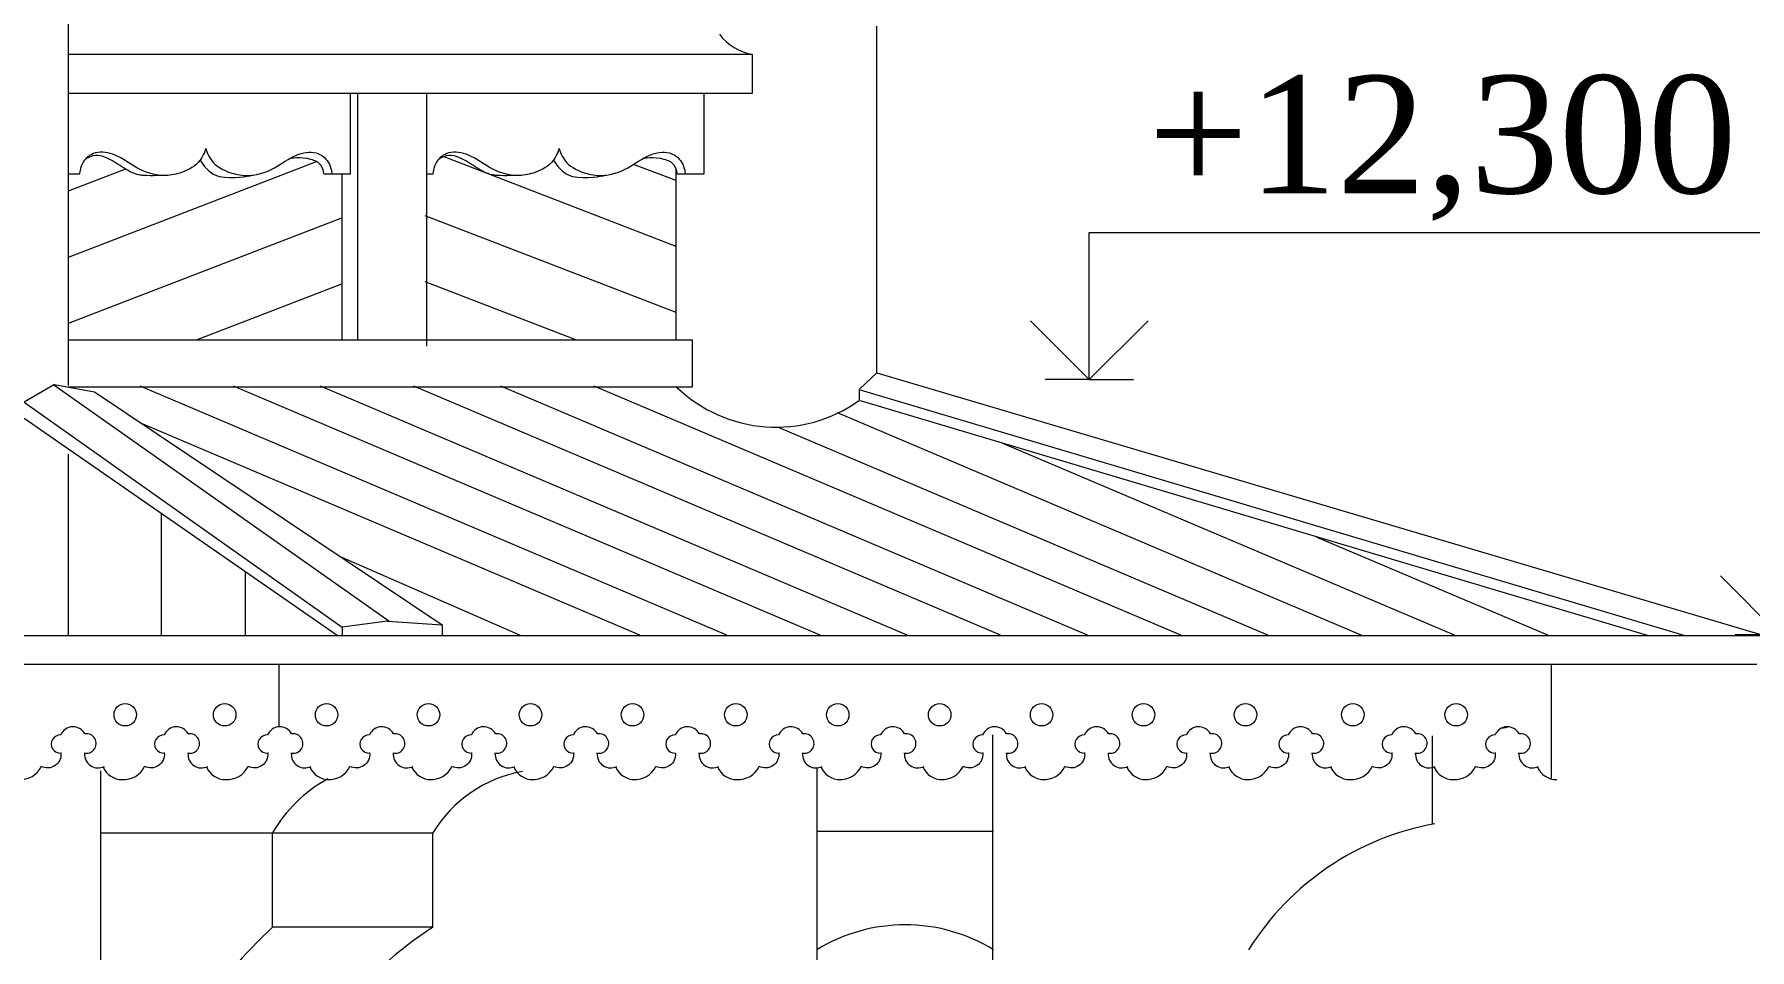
# Model space of a CAD drawing. Header units: millimetres. Extents: x 2399 to 111977, y 1313 to 59551.
# Drawn here: x 74274 to 77192, y 43142 to 44698 of the extents above; entities that cross this region are included whole.
import ezdxf

# ---------------------------------------------------------------- set-up
doc = ezdxf.new("R2010")
doc.units = ezdxf.units.MM
doc.layers.add('dim Level', color=7, linetype='Continuous', lineweight=13)
doc.layers.add('main line', color=7, linetype='Continuous', lineweight=13)
doc.styles.add('СГЕНЕРИР_СТИЛЬ_1', font='georgia.ttf')

msp = doc.modelspace()

# ---------------------------------------------------------------- linework, layer by layer
at = {"layer": 'dim Level', "color": 7, "linetype": 'Continuous', "lineweight": 13}
for p, q in [((76068.3726, 44111.018), (76068.3726, 44361.018)), ((76068.3726, 44361.018), (77236.9806, 44361.018)), ((76068.3726, 44111.018), (75968.3726, 44211.018)), ((76168.3726, 44211.018), (76068.3726, 44111.018)), ((76068.3726, 44111.018), (75993.3726, 44111.018)), ((76068.3726, 44111.018), (76143.3726, 44111.018)), ((77242.2193, 43677.1602), (77142.2193, 43777.1602)), ((77242.2193, 43677.1602), (77167.2193, 43677.1602))]:
    msp.add_line(p, q, dxfattribs=at)
at = {"layer": 'main line', "color": 7, "linetype": 'Continuous', "lineweight": 13}
for p, q in [((74331.6163, 44101.1099), (74331.6163, 44717.7255)), ((75706.8716, 44122.3986), (75706.8716, 44712.0312)), ((75495.6588, 44663.8403), (74331.6163, 44663.8403)), ((75495.6588, 44598.128), (75495.6588, 44663.8403)), ((74331.6163, 44598.128), (75495.6588, 44598.128)), ((74811.3923, 44460.2853), (74811.3923, 44598.128)), ((74823.4733, 44598.128), (74823.4733, 44178.6851)), ((74940.8326, 44598.128), (74940.8326, 44167.6688)), ((75412.4825, 44598.128), (75412.4825, 44460.2853)), ((75412.4825, 44598.128), (75412.4825, 44460.2853)), ((74331.6163, 44319.4315), (74753.4507, 44481.9148)), ((75365.8054, 44337.4107), (74970.7527, 44489.5782)), ((75365.8054, 44449.7284), (75293.2342, 44476.9967)), ((74331.6163, 44431.7491), (74429.3128, 44469.3801)), ((74811.3923, 44460.2853), (74766.5205, 44460.2853)), ((74796.7223, 44460.2853), (74796.7223, 44178.6851)), ((75365.8054, 44178.6851), (75365.8054, 44468.9811)), ((75412.4825, 44460.2853), (75367.6107, 44460.2853)), ((74331.6163, 44207.1138), (74796.7223, 44386.2646)), ((75365.8054, 44225.093), (74938.4729, 44389.6941)), ((74549.4063, 44178.6851), (74796.7223, 44273.947)), ((75194.6926, 44178.6851), (74938.4729, 44277.3765)), ((74331.6163, 44178.6851), (75393.4649, 44178.6851)), ((75393.4649, 44099.0339), (75393.4649, 44178.6851)), ((74308.1561, 44102.4789), (74256.4833, 44072.9799)), ((74876.9425, 43700.4445), (74307.0472, 44101.8458)), ((74308.1561, 44102.4789), (74376.2712, 44090.4122)), ((74331.2761, 44099.0339), (75393.4649, 44099.0339)), ((74363.0479, 44099.2757), (74363.4088, 44099.0339)), ((74453.0638, 44100.4699), (75451.2554, 43677.1602)), ((74611.8112, 44100.4699), (75610.0028, 43677.1602)), ((74759.7901, 44100.4699), (75757.9818, 43677.1602)), ((74918.5376, 44100.4699), (75916.7292, 43677.1602)), ((75066.5165, 44100.4699), (76064.7081, 43677.1602)), ((75225.2639, 44100.4699), (76223.4556, 43677.1602)), ((75677.5436, 44075.9077), (75677.7357, 44094.8295)), ((75706.8716, 44122.3986), (75677.7357, 44094.8295)), ((75678.611, 44093.9329), (77081.729, 43675.7242)), ((75706.8716, 44122.3986), (77216.722, 43675.7242)), ((74256.4833, 44072.9799), (74797.3529, 43689.9389)), ((74376.2712, 44090.4122), (74967.5208, 43694.1016)), ((77018.0147, 43675.7242), (75679.01, 44075.0143)), ((74789.0071, 43675.7242), (74256.4833, 44044.7497)), ((74458.0318, 44035.6087), (75303.2765, 43677.1602)), ((75639.2608, 44054.979), (76530.1819, 43677.1602)), ((75538.9608, 44030.1928), (76371.4345, 43677.1602)), ((74331.7875, 43675.7242), (74331.7875, 43984.3279)), ((75920.7454, 44002.929), (76688.9294, 43677.1602)), ((74489.3645, 43883.3689), (74489.3645, 43675.7242)), ((76455.5602, 43843.4477), (76847.6768, 43677.1602)), ((75100.8737, 43675.7242), (74794.6854, 43809.952)), ((74632.1961, 43784.3902), (74632.1961, 43675.7242)), ((74874.6722, 43700.6034), (74797.3529, 43689.9389)), ((74797.3529, 43689.9389), (74797.3529, 43675.7242)), ((74874.6722, 43700.6034), (74967.5208, 43694.1016)), ((74967.5208, 43694.1016), (74967.5208, 43675.7242)), ((73568.6325, 43675.7242), (77216.722, 43675.7242)), ((73602.895, 43627.3017), (77203.8172, 43627.3017)), ((74690.2561, 43520.7906), (74690.2561, 43627.3017)), ((76854.399, 43432.1214), (76854.399, 43627.3017)), ((75904.368, 41388.6859), (75904.368, 43506.8436)), ((76652.1437, 43355.1382), (76652.1437, 43505.2134)), ((74386.3752, 43445.6337), (74386.3752, 40722.3835)), ((75605.1579, 43451.2267), (75605.1579, 42734.0356)), ((74387.1651, 43340.5942), (74679.125, 43340.5942)), ((74679.125, 43179.8457), (74679.125, 43340.5942)), ((74679.125, 43340.5942), (74951.6994, 43340.5942)), ((74951.6994, 43179.8457), (74951.6994, 43340.5942)), ((75605.1579, 43343.0785), (75905.1579, 43343.0785)), ((75605.1579, 43238.418), (75605.1579, 43043.366)), ((74951.6994, 43179.8457), (74679.125, 43179.8457))]:
    msp.add_line(p, q, dxfattribs=at)
at = {"layer": 'main line', "color": 7, "linetype": 'Continuous', "lineweight": 13, "flags": 128}
for points in [[(76936.0126, 44360.9918, -0.017938026), (76934.8413, 44360.7479)], [(76936.0126, 44360.9918, -0.017938026), (76934.8413, 44360.7479)], [(76936.0126, 44360.9918, -0.017938026), (76934.8413, 44360.7479)], [(76936.0126, 44360.9918, -0.017938026), (76934.8413, 44360.7479)], [(76936.0126, 44360.9918, -0.017938026), (76934.8413, 44360.7479)], [(76936.0126, 44360.9918, -0.017938026), (76934.8413, 44360.7479)], [(74358.2059, 43476.1599, 1.219803903), (74359.6363, 43508.8418, 0.63216014), (74318.6723, 43506.8436, 1.067465283), (74318.9071, 43476.1599, -0.60309642), (74285.5153, 43453.3936)], [(74358.2059, 43476.1599, 1.219803903), (74359.6363, 43508.8418, 0.63216014), (74318.6723, 43506.8436, 1.067465283), (74318.9071, 43476.1599, -0.60309642), (74285.5153, 43453.3936)], [(74358.2059, 43476.1599, 1.219803903), (74359.6363, 43508.8418, 0.63216014), (74318.6723, 43506.8436, 1.067465283), (74318.9071, 43476.1599, -0.60309642), (74285.5153, 43453.3936)], [(74358.2059, 43476.1599, 1.219803903), (74359.6363, 43508.8418, 0.63216014), (74318.6723, 43506.8436, 1.067465283), (74318.9071, 43476.1599, -0.60309642), (74285.5153, 43453.3936)], [(74358.2059, 43476.1599, 1.219803903), (74359.6363, 43508.8418, 0.63216014), (74318.6723, 43506.8436, 1.067465283), (74318.9071, 43476.1599, -0.60309642), (74285.5153, 43453.3936)], [(74358.2059, 43476.1599, 1.219803903), (74359.6363, 43508.8418, 0.63216014), (74318.6723, 43506.8436, 1.067465283), (74318.9071, 43476.1599, -0.60309642), (74285.5153, 43453.3936)], [(74534.0726, 43476.1599, 1.219803903), (74535.503, 43508.8418, 0.63216014), (74494.539, 43506.8436, 1.067465283), (74494.7738, 43476.1599, -0.60309642), (74461.382, 43453.3936)], [(74534.0726, 43476.1599, 1.219803903), (74535.503, 43508.8418, 0.63216014), (74494.539, 43506.8436, 1.067465283), (74494.7738, 43476.1599, -0.60309642), (74461.382, 43453.3936)], [(74534.0726, 43476.1599, 1.219803903), (74535.503, 43508.8418, 0.63216014), (74494.539, 43506.8436, 1.067465283), (74494.7738, 43476.1599, -0.60309642), (74461.382, 43453.3936)], [(74534.0726, 43476.1599, 1.219803903), (74535.503, 43508.8418, 0.63216014), (74494.539, 43506.8436, 1.067465283), (74494.7738, 43476.1599, -0.60309642), (74461.382, 43453.3936)], [(74534.0726, 43476.1599, 1.219803903), (74535.503, 43508.8418, 0.63216014), (74494.539, 43506.8436, 1.067465283), (74494.7738, 43476.1599, -0.60309642), (74461.382, 43453.3936)], [(74534.0726, 43476.1599, 1.219803903), (74535.503, 43508.8418, 0.63216014), (74494.539, 43506.8436, 1.067465283), (74494.7738, 43476.1599, -0.60309642), (74461.382, 43453.3936)], [(74709.9393, 43476.1599, 1.219803903), (74711.3697, 43508.8418, 0.63216014), (74670.4057, 43506.8436, 1.067465283), (74670.6405, 43476.1599, -0.60309642), (74637.2487, 43453.3936)], [(74709.9393, 43476.1599, 1.219803903), (74711.3697, 43508.8418, 0.63216014), (74670.4057, 43506.8436, 1.067465283), (74670.6405, 43476.1599, -0.60309642), (74637.2487, 43453.3936)], [(74709.9393, 43476.1599, 1.219803903), (74711.3697, 43508.8418, 0.63216014), (74670.4057, 43506.8436, 1.067465283), (74670.6405, 43476.1599, -0.60309642), (74637.2487, 43453.3936)], [(74709.9393, 43476.1599, 1.219803903), (74711.3697, 43508.8418, 0.63216014), (74670.4057, 43506.8436, 1.067465283), (74670.6405, 43476.1599, -0.60309642), (74637.2487, 43453.3936)], [(74709.9393, 43476.1599, 1.219803903), (74711.3697, 43508.8418, 0.63216014), (74670.4057, 43506.8436, 1.067465283), (74670.6405, 43476.1599, -0.60309642), (74637.2487, 43453.3936)], [(74709.9393, 43476.1599, 1.219803903), (74711.3697, 43508.8418, 0.63216014), (74670.4057, 43506.8436, 1.067465283), (74670.6405, 43476.1599, -0.60309642), (74637.2487, 43453.3936)], [(74883.3512, 43476.1599, 1.219803903), (74884.7817, 43508.8418, 0.63216014), (74843.8177, 43506.8436, 1.067465283), (74844.0524, 43476.1599, -0.60309642), (74810.6607, 43453.3936)], [(74883.3512, 43476.1599, 1.219803903), (74884.7817, 43508.8418, 0.63216014), (74843.8177, 43506.8436, 1.067465283), (74844.0524, 43476.1599, -0.60309642), (74810.6607, 43453.3936)], [(74883.3512, 43476.1599, 1.219803903), (74884.7817, 43508.8418, 0.63216014), (74843.8177, 43506.8436, 1.067465283), (74844.0524, 43476.1599, -0.60309642), (74810.6607, 43453.3936)], [(74883.3512, 43476.1599, 1.219803903), (74884.7817, 43508.8418, 0.63216014), (74843.8177, 43506.8436, 1.067465283), (74844.0524, 43476.1599, -0.60309642), (74810.6607, 43453.3936)], [(74883.3512, 43476.1599, 1.219803903), (74884.7817, 43508.8418, 0.63216014), (74843.8177, 43506.8436, 1.067465283), (74844.0524, 43476.1599, -0.60309642), (74810.6607, 43453.3936)], [(74883.3512, 43476.1599, 1.219803903), (74884.7817, 43508.8418, 0.63216014), (74843.8177, 43506.8436, 1.067465283), (74844.0524, 43476.1599, -0.60309642), (74810.6607, 43453.3936)], [(75056.7632, 43476.1599, 1.219803903), (75058.1937, 43508.8418, 0.63216014), (75017.2296, 43506.8436, 1.067465283), (75017.4644, 43476.1599, -0.60309642), (74984.0726, 43453.3936)], [(75056.7632, 43476.1599, 1.219803903), (75058.1937, 43508.8418, 0.63216014), (75017.2296, 43506.8436, 1.067465283), (75017.4644, 43476.1599, -0.60309642), (74984.0726, 43453.3936)], [(75056.7632, 43476.1599, 1.219803903), (75058.1937, 43508.8418, 0.63216014), (75017.2296, 43506.8436, 1.067465283), (75017.4644, 43476.1599, -0.60309642), (74984.0726, 43453.3936)], [(75056.7632, 43476.1599, 1.219803903), (75058.1937, 43508.8418, 0.63216014), (75017.2296, 43506.8436, 1.067465283), (75017.4644, 43476.1599, -0.60309642), (74984.0726, 43453.3936)], [(75056.7632, 43476.1599, 1.219803903), (75058.1937, 43508.8418, 0.63216014), (75017.2296, 43506.8436, 1.067465283), (75017.4644, 43476.1599, -0.60309642), (74984.0726, 43453.3936)], [(75056.7632, 43476.1599, 1.219803903), (75058.1937, 43508.8418, 0.63216014), (75017.2296, 43506.8436, 1.067465283), (75017.4644, 43476.1599, -0.60309642), (74984.0726, 43453.3936)], [(75230.1752, 43476.1599, 1.219803903), (75231.6056, 43508.8418, 0.63216014), (75190.6416, 43506.8436, 1.067465283), (75190.8764, 43476.1599, -0.60309642), (75157.4846, 43453.3936)], [(75230.1752, 43476.1599, 1.219803903), (75231.6056, 43508.8418, 0.63216014), (75190.6416, 43506.8436, 1.067465283), (75190.8764, 43476.1599, -0.60309642), (75157.4846, 43453.3936)], [(75230.1752, 43476.1599, 1.219803903), (75231.6056, 43508.8418, 0.63216014), (75190.6416, 43506.8436, 1.067465283), (75190.8764, 43476.1599, -0.60309642), (75157.4846, 43453.3936)], [(75230.1752, 43476.1599, 1.219803903), (75231.6056, 43508.8418, 0.63216014), (75190.6416, 43506.8436, 1.067465283), (75190.8764, 43476.1599, -0.60309642), (75157.4846, 43453.3936)], [(75230.1752, 43476.1599, 1.219803903), (75231.6056, 43508.8418, 0.63216014), (75190.6416, 43506.8436, 1.067465283), (75190.8764, 43476.1599, -0.60309642), (75157.4846, 43453.3936)], [(75230.1752, 43476.1599, 1.219803903), (75231.6056, 43508.8418, 0.63216014), (75190.6416, 43506.8436, 1.067465283), (75190.8764, 43476.1599, -0.60309642), (75157.4846, 43453.3936)], [(75403.5871, 43476.1599, 1.219803903), (75405.0176, 43508.8418, 0.63216014), (75364.0536, 43506.8436, 1.067465283), (75364.2883, 43476.1599, -0.60309642), (75330.8966, 43453.3936)], [(75403.5871, 43476.1599, 1.219803903), (75405.0176, 43508.8418, 0.63216014), (75364.0536, 43506.8436, 1.067465283), (75364.2883, 43476.1599, -0.60309642), (75330.8966, 43453.3936)], [(75403.5871, 43476.1599, 1.219803903), (75405.0176, 43508.8418, 0.63216014), (75364.0536, 43506.8436, 1.067465283), (75364.2883, 43476.1599, -0.60309642), (75330.8966, 43453.3936)], [(75403.5871, 43476.1599, 1.219803903), (75405.0176, 43508.8418, 0.63216014), (75364.0536, 43506.8436, 1.067465283), (75364.2883, 43476.1599, -0.60309642), (75330.8966, 43453.3936)], [(75403.5871, 43476.1599, 1.219803903), (75405.0176, 43508.8418, 0.63216014), (75364.0536, 43506.8436, 1.067465283), (75364.2883, 43476.1599, -0.60309642), (75330.8966, 43453.3936)], [(75403.5871, 43476.1599, 1.219803903), (75405.0176, 43508.8418, 0.63216014), (75364.0536, 43506.8436, 1.067465283), (75364.2883, 43476.1599, -0.60309642), (75330.8966, 43453.3936)], [(75579.4538, 43476.1599, 1.219803903), (75580.8843, 43508.8418, 0.63216014), (75539.9203, 43506.8436, 1.067465283), (75540.155, 43476.1599, -0.60309642), (75506.7633, 43453.3936)], [(75579.4538, 43476.1599, 1.219803903), (75580.8843, 43508.8418, 0.63216014), (75539.9203, 43506.8436, 1.067465283), (75540.155, 43476.1599, -0.60309642), (75506.7633, 43453.3936)], [(75579.4538, 43476.1599, 1.219803903), (75580.8843, 43508.8418, 0.63216014), (75539.9203, 43506.8436, 1.067465283), (75540.155, 43476.1599, -0.60309642), (75506.7633, 43453.3936)], [(75579.4538, 43476.1599, 1.219803903), (75580.8843, 43508.8418, 0.63216014), (75539.9203, 43506.8436, 1.067465283), (75540.155, 43476.1599, -0.60309642), (75506.7633, 43453.3936)], [(75579.4538, 43476.1599, 1.219803903), (75580.8843, 43508.8418, 0.63216014), (75539.9203, 43506.8436, 1.067465283), (75540.155, 43476.1599, -0.60309642), (75506.7633, 43453.3936)], [(75579.4538, 43476.1599, 1.219803903), (75580.8843, 43508.8418, 0.63216014), (75539.9203, 43506.8436, 1.067465283), (75540.155, 43476.1599, -0.60309642), (75506.7633, 43453.3936)], [(75752.8658, 43476.1599, 1.219803903), (75754.2963, 43508.8418, 0.63216014), (75713.3322, 43506.8436, 1.067465283), (75713.567, 43476.1599, -0.60309642), (75680.1752, 43453.3936)], [(75752.8658, 43476.1599, 1.219803903), (75754.2963, 43508.8418, 0.63216014), (75713.3322, 43506.8436, 1.067465283), (75713.567, 43476.1599, -0.60309642), (75680.1752, 43453.3936)], [(75752.8658, 43476.1599, 1.219803903), (75754.2963, 43508.8418, 0.63216014), (75713.3322, 43506.8436, 1.067465283), (75713.567, 43476.1599, -0.60309642), (75680.1752, 43453.3936)], [(75752.8658, 43476.1599, 1.219803903), (75754.2963, 43508.8418, 0.63216014), (75713.3322, 43506.8436, 1.067465283), (75713.567, 43476.1599, -0.60309642), (75680.1752, 43453.3936)], [(75752.8658, 43476.1599, 1.219803903), (75754.2963, 43508.8418, 0.63216014), (75713.3322, 43506.8436, 1.067465283), (75713.567, 43476.1599, -0.60309642), (75680.1752, 43453.3936)], [(75752.8658, 43476.1599, 1.219803903), (75754.2963, 43508.8418, 0.63216014), (75713.3322, 43506.8436, 1.067465283), (75713.567, 43476.1599, -0.60309642), (75680.1752, 43453.3936)], [(75926.2778, 43476.1599, 1.219803903), (75927.7082, 43508.8418, 0.63216014), (75886.7442, 43506.8436, 1.067465283), (75886.979, 43476.1599, -0.60309642), (75853.5872, 43453.3936)], [(75926.2778, 43476.1599, 1.219803903), (75927.7082, 43508.8418, 0.63216014), (75886.7442, 43506.8436, 1.067465283), (75886.979, 43476.1599, -0.60309642), (75853.5872, 43453.3936)], [(75926.2778, 43476.1599, 1.219803903), (75927.7082, 43508.8418, 0.63216014), (75886.7442, 43506.8436, 1.067465283), (75886.979, 43476.1599, -0.60309642), (75853.5872, 43453.3936)], [(75926.2778, 43476.1599, 1.219803903), (75927.7082, 43508.8418, 0.63216014), (75886.7442, 43506.8436, 1.067465283), (75886.979, 43476.1599, -0.60309642), (75853.5872, 43453.3936)], [(75926.2778, 43476.1599, 1.219803903), (75927.7082, 43508.8418, 0.63216014), (75886.7442, 43506.8436, 1.067465283), (75886.979, 43476.1599, -0.60309642), (75853.5872, 43453.3936)], [(75926.2778, 43476.1599, 1.219803903), (75927.7082, 43508.8418, 0.63216014), (75886.7442, 43506.8436, 1.067465283), (75886.979, 43476.1599, -0.60309642), (75853.5872, 43453.3936)], [(76099.6897, 43476.1599, 1.219803903), (76101.1202, 43508.8418, 0.63216014), (76060.1562, 43506.8436, 1.067465283), (76060.3909, 43476.1599, -0.60309642), (76026.9992, 43453.3936)], [(76099.6897, 43476.1599, 1.219803903), (76101.1202, 43508.8418, 0.63216014), (76060.1562, 43506.8436, 1.067465283), (76060.3909, 43476.1599, -0.60309642), (76026.9992, 43453.3936)], [(76099.6897, 43476.1599, 1.219803903), (76101.1202, 43508.8418, 0.63216014), (76060.1562, 43506.8436, 1.067465283), (76060.3909, 43476.1599, -0.60309642), (76026.9992, 43453.3936)], [(76099.6897, 43476.1599, 1.219803903), (76101.1202, 43508.8418, 0.63216014), (76060.1562, 43506.8436, 1.067465283), (76060.3909, 43476.1599, -0.60309642), (76026.9992, 43453.3936)], [(76099.6897, 43476.1599, 1.219803903), (76101.1202, 43508.8418, 0.63216014), (76060.1562, 43506.8436, 1.067465283), (76060.3909, 43476.1599, -0.60309642), (76026.9992, 43453.3936)], [(76099.6897, 43476.1599, 1.219803903), (76101.1202, 43508.8418, 0.63216014), (76060.1562, 43506.8436, 1.067465283), (76060.3909, 43476.1599, -0.60309642), (76026.9992, 43453.3936)], [(76273.1017, 43476.1599, 1.219803903), (76274.5322, 43508.8418, 0.63216014), (76233.5681, 43506.8436, 1.067465283), (76233.8029, 43476.1599, -0.60309642), (76200.4111, 43453.3936)], [(76273.1017, 43476.1599, 1.219803903), (76274.5322, 43508.8418, 0.63216014), (76233.5681, 43506.8436, 1.067465283), (76233.8029, 43476.1599, -0.60309642), (76200.4111, 43453.3936)], [(76273.1017, 43476.1599, 1.219803903), (76274.5322, 43508.8418, 0.63216014), (76233.5681, 43506.8436, 1.067465283), (76233.8029, 43476.1599, -0.60309642), (76200.4111, 43453.3936)], [(76273.1017, 43476.1599, 1.219803903), (76274.5322, 43508.8418, 0.63216014), (76233.5681, 43506.8436, 1.067465283), (76233.8029, 43476.1599, -0.60309642), (76200.4111, 43453.3936)], [(76273.1017, 43476.1599, 1.219803903), (76274.5322, 43508.8418, 0.63216014), (76233.5681, 43506.8436, 1.067465283), (76233.8029, 43476.1599, -0.60309642), (76200.4111, 43453.3936)], [(76273.1017, 43476.1599, 1.219803903), (76274.5322, 43508.8418, 0.63216014), (76233.5681, 43506.8436, 1.067465283), (76233.8029, 43476.1599, -0.60309642), (76200.4111, 43453.3936)], [(76446.5137, 43476.1599, 1.219803903), (76447.9441, 43508.8418, 0.63216014), (76406.9801, 43506.8436, 1.067465283), (76407.2149, 43476.1599, -0.60309642), (76373.8231, 43453.3936)], [(76446.5137, 43476.1599, 1.219803903), (76447.9441, 43508.8418, 0.63216014), (76406.9801, 43506.8436, 1.067465283), (76407.2149, 43476.1599, -0.60309642), (76373.8231, 43453.3936)], [(76446.5137, 43476.1599, 1.219803903), (76447.9441, 43508.8418, 0.63216014), (76406.9801, 43506.8436, 1.067465283), (76407.2149, 43476.1599, -0.60309642), (76373.8231, 43453.3936)], [(76446.5137, 43476.1599, 1.219803903), (76447.9441, 43508.8418, 0.63216014), (76406.9801, 43506.8436, 1.067465283), (76407.2149, 43476.1599, -0.60309642), (76373.8231, 43453.3936)], [(76446.5137, 43476.1599, 1.219803903), (76447.9441, 43508.8418, 0.63216014), (76406.9801, 43506.8436, 1.067465283), (76407.2149, 43476.1599, -0.60309642), (76373.8231, 43453.3936)], [(76446.5137, 43476.1599, 1.219803903), (76447.9441, 43508.8418, 0.63216014), (76406.9801, 43506.8436, 1.067465283), (76407.2149, 43476.1599, -0.60309642), (76373.8231, 43453.3936)], [(76622.3804, 43476.1599, 1.219803903), (76623.8108, 43508.8418, 0.63216014), (76582.8468, 43506.8436, 1.067465283), (76583.0815, 43476.1599, -0.60309642), (76549.6898, 43453.3936)], [(76798.2471, 43476.1599, 1.219803903), (76799.6775, 43508.8418, 0.63216014), (76758.7135, 43506.8436, 1.067465283), (76758.9482, 43476.1599, -0.60309642), (76725.5565, 43453.3936)], [(74247.5876, 43431.0501, 0.304535594), (74285.5153, 43453.3936)], [(74247.5876, 43431.0501, 0.304535594), (74285.5153, 43453.3936)], [(74247.5876, 43431.0501, 0.304535594), (74285.5153, 43453.3936)], [(74247.5876, 43431.0501, 0.304535594), (74285.5153, 43453.3936)], [(74247.5876, 43431.0501, 0.304535594), (74285.5153, 43453.3936)], [(74247.5876, 43431.0501, 0.304535594), (74285.5153, 43453.3936)], [(74320.1048, 43476.1599, -0.017938026), (74318.9334, 43475.916)], [(74320.1048, 43476.1599, -0.017938026), (74318.9334, 43475.916)], [(74320.1048, 43476.1599, -0.017938026), (74318.9334, 43475.916)], [(74320.1048, 43476.1599, -0.017938026), (74318.9334, 43475.916)], [(74320.1048, 43476.1599, -0.017938026), (74318.9334, 43475.916)], [(74320.1048, 43476.1599, -0.017938026), (74318.9334, 43475.916)], [(74359.4036, 43476.1599, 0.60309642), (74392.7954, 43453.3936)], [(74359.4036, 43476.1599, 0.60309642), (74392.7954, 43453.3936)], [(74359.4036, 43476.1599, 0.60309642), (74392.7954, 43453.3936)], [(74359.4036, 43476.1599, 0.60309642), (74392.7954, 43453.3936)], [(74359.4036, 43476.1599, 0.60309642), (74392.7954, 43453.3936)], [(74359.4036, 43476.1599, 0.60309642), (74392.7954, 43453.3936)], [(74390.681, 43452.4088, 0.304535594), (74423.4543, 43431.0501)], [(74390.681, 43452.4088, 0.304535594), (74423.4543, 43431.0501)], [(74390.681, 43452.4088, 0.304535594), (74423.4543, 43431.0501)], [(74390.681, 43452.4088, 0.304535594), (74423.4543, 43431.0501)], [(74390.681, 43452.4088, 0.304535594), (74423.4543, 43431.0501)], [(74390.681, 43452.4088, 0.304535594), (74423.4543, 43431.0501)], [(74423.4543, 43431.0501, 0.304535594), (74461.382, 43453.3936)], [(74423.4543, 43431.0501, 0.304535594), (74461.382, 43453.3936)], [(74423.4543, 43431.0501, 0.304535594), (74461.382, 43453.3936)], [(74423.4543, 43431.0501, 0.304535594), (74461.382, 43453.3936)], [(74423.4543, 43431.0501, 0.304535594), (74461.382, 43453.3936)], [(74423.4543, 43431.0501, 0.304535594), (74461.382, 43453.3936)], [(74495.9715, 43476.1599, -0.017938026), (74494.8001, 43475.916)], [(74495.9715, 43476.1599, -0.017938026), (74494.8001, 43475.916)], [(74495.9715, 43476.1599, -0.017938026), (74494.8001, 43475.916)], [(74495.9715, 43476.1599, -0.017938026), (74494.8001, 43475.916)], [(74495.9715, 43476.1599, -0.017938026), (74494.8001, 43475.916)], [(74495.9715, 43476.1599, -0.017938026), (74494.8001, 43475.916)], [(74535.2703, 43476.1599, 0.60309642), (74568.6621, 43453.3936)], [(74535.2703, 43476.1599, 0.60309642), (74568.6621, 43453.3936)], [(74535.2703, 43476.1599, 0.60309642), (74568.6621, 43453.3936)], [(74535.2703, 43476.1599, 0.60309642), (74568.6621, 43453.3936)], [(74535.2703, 43476.1599, 0.60309642), (74568.6621, 43453.3936)], [(74535.2703, 43476.1599, 0.60309642), (74568.6621, 43453.3936)], [(74566.5476, 43452.4088, 0.304535594), (74599.321, 43431.0501)], [(74566.5476, 43452.4088, 0.304535594), (74599.321, 43431.0501)], [(74566.5476, 43452.4088, 0.304535594), (74599.321, 43431.0501)], [(74566.5476, 43452.4088, 0.304535594), (74599.321, 43431.0501)], [(74566.5476, 43452.4088, 0.304535594), (74599.321, 43431.0501)], [(74566.5476, 43452.4088, 0.304535594), (74599.321, 43431.0501)], [(74599.321, 43431.0501, 0.304535594), (74637.2487, 43453.3936)], [(74599.321, 43431.0501, 0.304535594), (74637.2487, 43453.3936)], [(74599.321, 43431.0501, 0.304535594), (74637.2487, 43453.3936)], [(74599.321, 43431.0501, 0.304535594), (74637.2487, 43453.3936)], [(74599.321, 43431.0501, 0.304535594), (74637.2487, 43453.3936)], [(74599.321, 43431.0501, 0.304535594), (74637.2487, 43453.3936)], [(74671.8382, 43476.1599, -0.017938026), (74670.6668, 43475.916)], [(74671.8382, 43476.1599, -0.017938026), (74670.6668, 43475.916)], [(74671.8382, 43476.1599, -0.017938026), (74670.6668, 43475.916)], [(74671.8382, 43476.1599, -0.017938026), (74670.6668, 43475.916)], [(74671.8382, 43476.1599, -0.017938026), (74670.6668, 43475.916)], [(74671.8382, 43476.1599, -0.017938026), (74670.6668, 43475.916)], [(74711.137, 43476.1599, 0.60309642), (74744.5288, 43453.3936)], [(74711.137, 43476.1599, 0.60309642), (74744.5288, 43453.3936)], [(74711.137, 43476.1599, 0.60309642), (74744.5288, 43453.3936)], [(74711.137, 43476.1599, 0.60309642), (74744.5288, 43453.3936)], [(74711.137, 43476.1599, 0.60309642), (74744.5288, 43453.3936)], [(74711.137, 43476.1599, 0.60309642), (74744.5288, 43453.3936)], [(74742.4143, 43452.4088, 0.304535594), (74775.1877, 43431.0501)], [(74742.4143, 43452.4088, 0.304535594), (74775.1877, 43431.0501)], [(74742.4143, 43452.4088, 0.304535594), (74775.1877, 43431.0501)], [(74742.4143, 43452.4088, 0.304535594), (74775.1877, 43431.0501)], [(74742.4143, 43452.4088, 0.304535594), (74775.1877, 43431.0501)], [(74742.4143, 43452.4088, 0.304535594), (74775.1877, 43431.0501)], [(74772.733, 43431.0501, 0.304535594), (74810.6607, 43453.3936)], [(74772.733, 43431.0501, 0.304535594), (74810.6607, 43453.3936)], [(74772.733, 43431.0501, 0.304535594), (74810.6607, 43453.3936)], [(74772.733, 43431.0501, 0.304535594), (74810.6607, 43453.3936)], [(74772.733, 43431.0501, 0.304535594), (74810.6607, 43453.3936)], [(74772.733, 43431.0501, 0.304535594), (74810.6607, 43453.3936)], [(74845.2501, 43476.1599, -0.017938026), (74844.0788, 43475.916)], [(74845.2501, 43476.1599, -0.017938026), (74844.0788, 43475.916)], [(74845.2501, 43476.1599, -0.017938026), (74844.0788, 43475.916)], [(74845.2501, 43476.1599, -0.017938026), (74844.0788, 43475.916)], [(74845.2501, 43476.1599, -0.017938026), (74844.0788, 43475.916)], [(74845.2501, 43476.1599, -0.017938026), (74844.0788, 43475.916)], [(74884.549, 43476.1599, 0.60309642), (74917.9407, 43453.3936)], [(74884.549, 43476.1599, 0.60309642), (74917.9407, 43453.3936)], [(74884.549, 43476.1599, 0.60309642), (74917.9407, 43453.3936)], [(74884.549, 43476.1599, 0.60309642), (74917.9407, 43453.3936)], [(74884.549, 43476.1599, 0.60309642), (74917.9407, 43453.3936)], [(74884.549, 43476.1599, 0.60309642), (74917.9407, 43453.3936)], [(74915.8263, 43452.4088, 0.304535594), (74948.5997, 43431.0501)], [(74915.8263, 43452.4088, 0.304535594), (74948.5997, 43431.0501)], [(74915.8263, 43452.4088, 0.304535594), (74948.5997, 43431.0501)], [(74915.8263, 43452.4088, 0.304535594), (74948.5997, 43431.0501)], [(74915.8263, 43452.4088, 0.304535594), (74948.5997, 43431.0501)], [(74915.8263, 43452.4088, 0.304535594), (74948.5997, 43431.0501)], [(74946.1449, 43431.0501, 0.304535594), (74984.0726, 43453.3936)], [(74946.1449, 43431.0501, 0.304535594), (74984.0726, 43453.3936)], [(74946.1449, 43431.0501, 0.304535594), (74984.0726, 43453.3936)], [(74946.1449, 43431.0501, 0.304535594), (74984.0726, 43453.3936)], [(74946.1449, 43431.0501, 0.304535594), (74984.0726, 43453.3936)], [(74946.1449, 43431.0501, 0.304535594), (74984.0726, 43453.3936)], [(75018.6621, 43476.1599, -0.017938026), (75017.4907, 43475.916)], [(75018.6621, 43476.1599, -0.017938026), (75017.4907, 43475.916)], [(75018.6621, 43476.1599, -0.017938026), (75017.4907, 43475.916)], [(75018.6621, 43476.1599, -0.017938026), (75017.4907, 43475.916)], [(75018.6621, 43476.1599, -0.017938026), (75017.4907, 43475.916)], [(75018.6621, 43476.1599, -0.017938026), (75017.4907, 43475.916)], [(75057.9609, 43476.1599, 0.60309642), (75091.3527, 43453.3936)], [(75057.9609, 43476.1599, 0.60309642), (75091.3527, 43453.3936)], [(75057.9609, 43476.1599, 0.60309642), (75091.3527, 43453.3936)], [(75057.9609, 43476.1599, 0.60309642), (75091.3527, 43453.3936)], [(75057.9609, 43476.1599, 0.60309642), (75091.3527, 43453.3936)], [(75057.9609, 43476.1599, 0.60309642), (75091.3527, 43453.3936)], [(75089.2383, 43452.4088, 0.304535594), (75122.0116, 43431.0501)], [(75089.2383, 43452.4088, 0.304535594), (75122.0116, 43431.0501)], [(75089.2383, 43452.4088, 0.304535594), (75122.0116, 43431.0501)], [(75089.2383, 43452.4088, 0.304535594), (75122.0116, 43431.0501)], [(75089.2383, 43452.4088, 0.304535594), (75122.0116, 43431.0501)], [(75089.2383, 43452.4088, 0.304535594), (75122.0116, 43431.0501)], [(75119.5569, 43431.0501, 0.304535594), (75157.4846, 43453.3936)], [(75119.5569, 43431.0501, 0.304535594), (75157.4846, 43453.3936)], [(75119.5569, 43431.0501, 0.304535594), (75157.4846, 43453.3936)], [(75119.5569, 43431.0501, 0.304535594), (75157.4846, 43453.3936)], [(75119.5569, 43431.0501, 0.304535594), (75157.4846, 43453.3936)], [(75119.5569, 43431.0501, 0.304535594), (75157.4846, 43453.3936)], [(75192.0741, 43476.1599, -0.017938026), (75190.9027, 43475.916)], [(75192.0741, 43476.1599, -0.017938026), (75190.9027, 43475.916)], [(75192.0741, 43476.1599, -0.017938026), (75190.9027, 43475.916)], [(75192.0741, 43476.1599, -0.017938026), (75190.9027, 43475.916)], [(75192.0741, 43476.1599, -0.017938026), (75190.9027, 43475.916)], [(75192.0741, 43476.1599, -0.017938026), (75190.9027, 43475.916)], [(75231.3729, 43476.1599, 0.60309642), (75264.7647, 43453.3936)], [(75231.3729, 43476.1599, 0.60309642), (75264.7647, 43453.3936)], [(75231.3729, 43476.1599, 0.60309642), (75264.7647, 43453.3936)], [(75231.3729, 43476.1599, 0.60309642), (75264.7647, 43453.3936)], [(75231.3729, 43476.1599, 0.60309642), (75264.7647, 43453.3936)], [(75231.3729, 43476.1599, 0.60309642), (75264.7647, 43453.3936)], [(75262.6502, 43452.4088, 0.304535594), (75295.4236, 43431.0501)], [(75262.6502, 43452.4088, 0.304535594), (75295.4236, 43431.0501)], [(75262.6502, 43452.4088, 0.304535594), (75295.4236, 43431.0501)], [(75262.6502, 43452.4088, 0.304535594), (75295.4236, 43431.0501)], [(75262.6502, 43452.4088, 0.304535594), (75295.4236, 43431.0501)], [(75262.6502, 43452.4088, 0.304535594), (75295.4236, 43431.0501)], [(75292.9689, 43431.0501, 0.304535594), (75330.8966, 43453.3936)], [(75292.9689, 43431.0501, 0.304535594), (75330.8966, 43453.3936)], [(75292.9689, 43431.0501, 0.304535594), (75330.8966, 43453.3936)], [(75292.9689, 43431.0501, 0.304535594), (75330.8966, 43453.3936)], [(75292.9689, 43431.0501, 0.304535594), (75330.8966, 43453.3936)], [(75292.9689, 43431.0501, 0.304535594), (75330.8966, 43453.3936)], [(75404.7849, 43476.1599, 0.60309642), (75438.1766, 43453.3936)], [(75404.7849, 43476.1599, 0.60309642), (75438.1766, 43453.3936)], [(75404.7849, 43476.1599, 0.60309642), (75438.1766, 43453.3936)], [(75404.7849, 43476.1599, 0.60309642), (75438.1766, 43453.3936)], [(75404.7849, 43476.1599, 0.60309642), (75438.1766, 43453.3936)], [(75404.7849, 43476.1599, 0.60309642), (75438.1766, 43453.3936)], [(75436.0622, 43452.4088, 0.304535594), (75468.8356, 43431.0501)], [(75436.0622, 43452.4088, 0.304535594), (75468.8356, 43431.0501)], [(75436.0622, 43452.4088, 0.304535594), (75468.8356, 43431.0501)], [(75436.0622, 43452.4088, 0.304535594), (75468.8356, 43431.0501)], [(75436.0622, 43452.4088, 0.304535594), (75468.8356, 43431.0501)], [(75436.0622, 43452.4088, 0.304535594), (75468.8356, 43431.0501)], [(75468.8356, 43431.0501, 0.304535594), (75506.7633, 43453.3936)], [(75468.8356, 43431.0501, 0.304535594), (75506.7633, 43453.3936)], [(75468.8356, 43431.0501, 0.304535594), (75506.7633, 43453.3936)], [(75468.8356, 43431.0501, 0.304535594), (75506.7633, 43453.3936)], [(75468.8356, 43431.0501, 0.304535594), (75506.7633, 43453.3936)], [(75468.8356, 43431.0501, 0.304535594), (75506.7633, 43453.3936)], [(75541.3527, 43476.1599, -0.017938026), (75540.1814, 43475.916)], [(75541.3527, 43476.1599, -0.017938026), (75540.1814, 43475.916)], [(75541.3527, 43476.1599, -0.017938026), (75540.1814, 43475.916)], [(75541.3527, 43476.1599, -0.017938026), (75540.1814, 43475.916)], [(75541.3527, 43476.1599, -0.017938026), (75540.1814, 43475.916)], [(75541.3527, 43476.1599, -0.017938026), (75540.1814, 43475.916)], [(75580.6516, 43476.1599, 0.60309642), (75614.0433, 43453.3936)], [(75580.6516, 43476.1599, 0.60309642), (75614.0433, 43453.3936)], [(75580.6516, 43476.1599, 0.60309642), (75614.0433, 43453.3936)], [(75580.6516, 43476.1599, 0.60309642), (75614.0433, 43453.3936)], [(75580.6516, 43476.1599, 0.60309642), (75614.0433, 43453.3936)], [(75580.6516, 43476.1599, 0.60309642), (75614.0433, 43453.3936)], [(75611.9289, 43452.4088, 0.304535594), (75644.7023, 43431.0501)], [(75611.9289, 43452.4088, 0.304535594), (75644.7023, 43431.0501)], [(75611.9289, 43452.4088, 0.304535594), (75644.7023, 43431.0501)], [(75611.9289, 43452.4088, 0.304535594), (75644.7023, 43431.0501)], [(75611.9289, 43452.4088, 0.304535594), (75644.7023, 43431.0501)], [(75611.9289, 43452.4088, 0.304535594), (75644.7023, 43431.0501)], [(75642.2475, 43431.0501, 0.304535594), (75680.1752, 43453.3936)], [(75642.2475, 43431.0501, 0.304535594), (75680.1752, 43453.3936)], [(75642.2475, 43431.0501, 0.304535594), (75680.1752, 43453.3936)], [(75642.2475, 43431.0501, 0.304535594), (75680.1752, 43453.3936)], [(75642.2475, 43431.0501, 0.304535594), (75680.1752, 43453.3936)], [(75642.2475, 43431.0501, 0.304535594), (75680.1752, 43453.3936)], [(75714.7647, 43476.1599, -0.017938026), (75713.5933, 43475.916)], [(75714.7647, 43476.1599, -0.017938026), (75713.5933, 43475.916)], [(75714.7647, 43476.1599, -0.017938026), (75713.5933, 43475.916)], [(75714.7647, 43476.1599, -0.017938026), (75713.5933, 43475.916)], [(75714.7647, 43476.1599, -0.017938026), (75713.5933, 43475.916)], [(75714.7647, 43476.1599, -0.017938026), (75713.5933, 43475.916)], [(75754.0635, 43476.1599, 0.60309642), (75787.4553, 43453.3936)], [(75754.0635, 43476.1599, 0.60309642), (75787.4553, 43453.3936)], [(75754.0635, 43476.1599, 0.60309642), (75787.4553, 43453.3936)], [(75754.0635, 43476.1599, 0.60309642), (75787.4553, 43453.3936)], [(75754.0635, 43476.1599, 0.60309642), (75787.4553, 43453.3936)], [(75754.0635, 43476.1599, 0.60309642), (75787.4553, 43453.3936)], [(75785.3409, 43452.4088, 0.304535594), (75818.1142, 43431.0501)], [(75785.3409, 43452.4088, 0.304535594), (75818.1142, 43431.0501)], [(75785.3409, 43452.4088, 0.304535594), (75818.1142, 43431.0501)], [(75785.3409, 43452.4088, 0.304535594), (75818.1142, 43431.0501)], [(75785.3409, 43452.4088, 0.304535594), (75818.1142, 43431.0501)], [(75785.3409, 43452.4088, 0.304535594), (75818.1142, 43431.0501)], [(75815.6595, 43431.0501, 0.304535594), (75853.5872, 43453.3936)], [(75815.6595, 43431.0501, 0.304535594), (75853.5872, 43453.3936)], [(75815.6595, 43431.0501, 0.304535594), (75853.5872, 43453.3936)], [(75815.6595, 43431.0501, 0.304535594), (75853.5872, 43453.3936)], [(75815.6595, 43431.0501, 0.304535594), (75853.5872, 43453.3936)], [(75815.6595, 43431.0501, 0.304535594), (75853.5872, 43453.3936)], [(75888.1767, 43476.1599, -0.017938026), (75887.0053, 43475.916)], [(75888.1767, 43476.1599, -0.017938026), (75887.0053, 43475.916)], [(75888.1767, 43476.1599, -0.017938026), (75887.0053, 43475.916)], [(75888.1767, 43476.1599, -0.017938026), (75887.0053, 43475.916)], [(75888.1767, 43476.1599, -0.017938026), (75887.0053, 43475.916)], [(75888.1767, 43476.1599, -0.017938026), (75887.0053, 43475.916)], [(75927.4755, 43476.1599, 0.60309642), (75960.8672, 43453.3936)], [(75927.4755, 43476.1599, 0.60309642), (75960.8672, 43453.3936)], [(75927.4755, 43476.1599, 0.60309642), (75960.8672, 43453.3936)], [(75927.4755, 43476.1599, 0.60309642), (75960.8672, 43453.3936)], [(75927.4755, 43476.1599, 0.60309642), (75960.8672, 43453.3936)], [(75927.4755, 43476.1599, 0.60309642), (75960.8672, 43453.3936)], [(75958.7528, 43452.4088, 0.304535594), (75991.5262, 43431.0501)], [(75958.7528, 43452.4088, 0.304535594), (75991.5262, 43431.0501)], [(75958.7528, 43452.4088, 0.304535594), (75991.5262, 43431.0501)], [(75958.7528, 43452.4088, 0.304535594), (75991.5262, 43431.0501)], [(75958.7528, 43452.4088, 0.304535594), (75991.5262, 43431.0501)], [(75958.7528, 43452.4088, 0.304535594), (75991.5262, 43431.0501)], [(75989.0715, 43431.0501, 0.304535594), (76026.9992, 43453.3936)], [(75989.0715, 43431.0501, 0.304535594), (76026.9992, 43453.3936)], [(75989.0715, 43431.0501, 0.304535594), (76026.9992, 43453.3936)], [(75989.0715, 43431.0501, 0.304535594), (76026.9992, 43453.3936)], [(75989.0715, 43431.0501, 0.304535594), (76026.9992, 43453.3936)], [(75989.0715, 43431.0501, 0.304535594), (76026.9992, 43453.3936)], [(76061.5886, 43476.1599, -0.017938026), (76060.4173, 43475.916)], [(76061.5886, 43476.1599, -0.017938026), (76060.4173, 43475.916)], [(76061.5886, 43476.1599, -0.017938026), (76060.4173, 43475.916)], [(76061.5886, 43476.1599, -0.017938026), (76060.4173, 43475.916)], [(76061.5886, 43476.1599, -0.017938026), (76060.4173, 43475.916)], [(76061.5886, 43476.1599, -0.017938026), (76060.4173, 43475.916)], [(76100.8874, 43476.1599, 0.60309642), (76134.2792, 43453.3936)], [(76100.8874, 43476.1599, 0.60309642), (76134.2792, 43453.3936)], [(76100.8874, 43476.1599, 0.60309642), (76134.2792, 43453.3936)], [(76100.8874, 43476.1599, 0.60309642), (76134.2792, 43453.3936)], [(76100.8874, 43476.1599, 0.60309642), (76134.2792, 43453.3936)], [(76100.8874, 43476.1599, 0.60309642), (76134.2792, 43453.3936)], [(76132.1648, 43452.4088, 0.304535594), (76164.9382, 43431.0501)], [(76132.1648, 43452.4088, 0.304535594), (76164.9382, 43431.0501)], [(76132.1648, 43452.4088, 0.304535594), (76164.9382, 43431.0501)], [(76132.1648, 43452.4088, 0.304535594), (76164.9382, 43431.0501)], [(76132.1648, 43452.4088, 0.304535594), (76164.9382, 43431.0501)], [(76132.1648, 43452.4088, 0.304535594), (76164.9382, 43431.0501)], [(76162.4834, 43431.0501, 0.304535594), (76200.4111, 43453.3936)], [(76162.4834, 43431.0501, 0.304535594), (76200.4111, 43453.3936)], [(76162.4834, 43431.0501, 0.304535594), (76200.4111, 43453.3936)], [(76162.4834, 43431.0501, 0.304535594), (76200.4111, 43453.3936)], [(76162.4834, 43431.0501, 0.304535594), (76200.4111, 43453.3936)], [(76162.4834, 43431.0501, 0.304535594), (76200.4111, 43453.3936)], [(76235.0006, 43476.1599, -0.017938026), (76233.8292, 43475.916)], [(76235.0006, 43476.1599, -0.017938026), (76233.8292, 43475.916)], [(76235.0006, 43476.1599, -0.017938026), (76233.8292, 43475.916)], [(76235.0006, 43476.1599, -0.017938026), (76233.8292, 43475.916)], [(76235.0006, 43476.1599, -0.017938026), (76233.8292, 43475.916)], [(76235.0006, 43476.1599, -0.017938026), (76233.8292, 43475.916)], [(76274.2994, 43476.1599, 0.60309642), (76307.6912, 43453.3936)], [(76274.2994, 43476.1599, 0.60309642), (76307.6912, 43453.3936)], [(76274.2994, 43476.1599, 0.60309642), (76307.6912, 43453.3936)], [(76274.2994, 43476.1599, 0.60309642), (76307.6912, 43453.3936)], [(76274.2994, 43476.1599, 0.60309642), (76307.6912, 43453.3936)], [(76274.2994, 43476.1599, 0.60309642), (76307.6912, 43453.3936)], [(76305.5768, 43452.4088, 0.304535594), (76338.3501, 43431.0501)], [(76305.5768, 43452.4088, 0.304535594), (76338.3501, 43431.0501)], [(76305.5768, 43452.4088, 0.304535594), (76338.3501, 43431.0501)], [(76305.5768, 43452.4088, 0.304535594), (76338.3501, 43431.0501)], [(76305.5768, 43452.4088, 0.304535594), (76338.3501, 43431.0501)], [(76305.5768, 43452.4088, 0.304535594), (76338.3501, 43431.0501)], [(76335.8954, 43431.0501, 0.304535594), (76373.8231, 43453.3936)], [(76335.8954, 43431.0501, 0.304535594), (76373.8231, 43453.3936)], [(76335.8954, 43431.0501, 0.304535594), (76373.8231, 43453.3936)], [(76335.8954, 43431.0501, 0.304535594), (76373.8231, 43453.3936)], [(76335.8954, 43431.0501, 0.304535594), (76373.8231, 43453.3936)], [(76335.8954, 43431.0501, 0.304535594), (76373.8231, 43453.3936)], [(76408.4126, 43476.1599, -0.017938026), (76407.2412, 43475.916)], [(76408.4126, 43476.1599, -0.017938026), (76407.2412, 43475.916)], [(76408.4126, 43476.1599, -0.017938026), (76407.2412, 43475.916)], [(76408.4126, 43476.1599, -0.017938026), (76407.2412, 43475.916)], [(76408.4126, 43476.1599, -0.017938026), (76407.2412, 43475.916)], [(76408.4126, 43476.1599, -0.017938026), (76407.2412, 43475.916)], [(76447.7114, 43476.1599, 0.60309642), (76481.1031, 43453.3936)], [(76447.7114, 43476.1599, 0.60309642), (76481.1031, 43453.3936)], [(76447.7114, 43476.1599, 0.60309642), (76481.1031, 43453.3936)], [(76447.7114, 43476.1599, 0.60309642), (76481.1031, 43453.3936)], [(76447.7114, 43476.1599, 0.60309642), (76481.1031, 43453.3936)], [(76447.7114, 43476.1599, 0.60309642), (76481.1031, 43453.3936)], [(76478.9887, 43452.4088, 0.304535594), (76511.7621, 43431.0501)], [(76478.9887, 43452.4088, 0.304535594), (76511.7621, 43431.0501)], [(76478.9887, 43452.4088, 0.304535594), (76511.7621, 43431.0501)], [(76478.9887, 43452.4088, 0.304535594), (76511.7621, 43431.0501)], [(76478.9887, 43452.4088, 0.304535594), (76511.7621, 43431.0501)], [(76478.9887, 43452.4088, 0.304535594), (76511.7621, 43431.0501)], [(76511.7621, 43431.0501, 0.304535594), (76549.6898, 43453.3936)], [(76511.7621, 43431.0501, 0.304535594), (76549.6898, 43453.3936)], [(76511.7621, 43431.0501, 0.304535594), (76549.6898, 43453.3936)], [(76511.7621, 43431.0501, 0.304535594), (76549.6898, 43453.3936)], [(76511.7621, 43431.0501, 0.304535594), (76549.6898, 43453.3936)], [(76511.7621, 43431.0501, 0.304535594), (76549.6898, 43453.3936)], [(76584.2793, 43476.1599, -0.017938026), (76583.1079, 43475.916)], [(76584.2793, 43476.1599, -0.017938026), (76583.1079, 43475.916)], [(76584.2793, 43476.1599, -0.017938026), (76583.1079, 43475.916)], [(76584.2793, 43476.1599, -0.017938026), (76583.1079, 43475.916)], [(76584.2793, 43476.1599, -0.017938026), (76583.1079, 43475.916)], [(76584.2793, 43476.1599, -0.017938026), (76583.1079, 43475.916)], [(76623.5781, 43476.1599, 0.60309642), (76656.9698, 43453.3936)], [(76654.8554, 43452.4088, 0.304535594), (76687.6288, 43431.0501)], [(76654.8554, 43452.4088, 0.304535594), (76687.6288, 43431.0501)], [(76654.8554, 43452.4088, 0.304535594), (76687.6288, 43431.0501)], [(76654.8554, 43452.4088, 0.304535594), (76687.6288, 43431.0501)], [(76654.8554, 43452.4088, 0.304535594), (76687.6288, 43431.0501)], [(76654.8554, 43452.4088, 0.304535594), (76687.6288, 43431.0501)], [(76687.6288, 43431.0501, 0.304535594), (76725.5565, 43453.3936)], [(76687.6288, 43431.0501, 0.304535594), (76725.5565, 43453.3936)], [(76687.6288, 43431.0501, 0.304535594), (76725.5565, 43453.3936)], [(76687.6288, 43431.0501, 0.304535594), (76725.5565, 43453.3936)], [(76687.6288, 43431.0501, 0.304535594), (76725.5565, 43453.3936)], [(76687.6288, 43431.0501, 0.304535594), (76725.5565, 43453.3936)], [(76760.146, 43476.1599, -0.017938026), (76758.9746, 43475.916)], [(76760.146, 43476.1599, -0.017938026), (76758.9746, 43475.916)], [(76760.146, 43476.1599, -0.017938026), (76758.9746, 43475.916)], [(76760.146, 43476.1599, -0.017938026), (76758.9746, 43475.916)], [(76760.146, 43476.1599, -0.017938026), (76758.9746, 43475.916)], [(76760.146, 43476.1599, -0.017938026), (76758.9746, 43475.916)], [(76799.4448, 43476.1599, 0.60309642), (76832.8365, 43453.3936)], [(76830.7221, 43452.4088, 0.304535594), (76863.4955, 43431.0501)], [(76830.7221, 43452.4088, 0.304535594), (76863.4955, 43431.0501)], [(76830.7221, 43452.4088, 0.304535594), (76863.4955, 43431.0501)], [(76830.7221, 43452.4088, 0.304535594), (76863.4955, 43431.0501)], [(76830.7221, 43452.4088, 0.304535594), (76863.4955, 43431.0501)], [(76830.7221, 43452.4088, 0.304535594), (76863.4955, 43431.0501)]]:
    msp.add_lwpolyline(points, format="xyb", dxfattribs=at)
at = {"layer": 'main line', "color": 7, "linetype": 'Continuous', "lineweight": 13}
for centre in [(74428.3761, 43541.2726), (74428.3761, 43541.2726), (74428.3761, 43541.2726), (74428.3761, 43541.2726), (74428.3761, 43541.2726), (74428.3761, 43541.2726), (74597.514, 43541.2726), (74597.514, 43541.2726), (74597.514, 43541.2726), (74597.514, 43541.2726), (74597.514, 43541.2726), (74597.514, 43541.2726), (74770.926, 43541.2726), (74770.926, 43541.2726), (74770.926, 43541.2726), (74770.926, 43541.2726), (74770.926, 43541.2726), (74770.926, 43541.2726), (74944.3379, 43541.2726), (74944.3379, 43541.2726), (74944.3379, 43541.2726), (74944.3379, 43541.2726), (74944.3379, 43541.2726), (74944.3379, 43541.2726), (75117.7499, 43541.2726), (75117.7499, 43541.2726), (75117.7499, 43541.2726), (75117.7499, 43541.2726), (75117.7499, 43541.2726), (75117.7499, 43541.2726), (75291.1619, 43541.2726), (75291.1619, 43541.2726), (75291.1619, 43541.2726), (75291.1619, 43541.2726), (75291.1619, 43541.2726), (75291.1619, 43541.2726), (75467.0286, 43541.2726), (75467.0286, 43541.2726), (75467.0286, 43541.2726), (75467.0286, 43541.2726), (75467.0286, 43541.2726), (75467.0286, 43541.2726), (75640.4405, 43541.2726), (75640.4405, 43541.2726), (75640.4405, 43541.2726), (75640.4405, 43541.2726), (75640.4405, 43541.2726), (75640.4405, 43541.2726), (75813.8525, 43541.2726), (75813.8525, 43541.2726), (75813.8525, 43541.2726), (75813.8525, 43541.2726), (75813.8525, 43541.2726), (75813.8525, 43541.2726), (75987.2645, 43541.2726), (75987.2645, 43541.2726), (75987.2645, 43541.2726), (75987.2645, 43541.2726), (75987.2645, 43541.2726), (75987.2645, 43541.2726), (76160.6764, 43541.2726), (76160.6764, 43541.2726), (76160.6764, 43541.2726), (76160.6764, 43541.2726), (76160.6764, 43541.2726), (76160.6764, 43541.2726), (76334.0884, 43541.2726), (76334.0884, 43541.2726), (76334.0884, 43541.2726), (76334.0884, 43541.2726), (76334.0884, 43541.2726), (76334.0884, 43541.2726), (76516.6839, 43541.2726), (76516.6839, 43541.2726), (76516.6839, 43541.2726), (76516.6839, 43541.2726), (76516.6839, 43541.2726), (76516.6839, 43541.2726), (76692.5506, 43541.2726), (76692.5506, 43541.2726), (76692.5506, 43541.2726), (76692.5506, 43541.2726), (76692.5506, 43541.2726), (76692.5506, 43541.2726)]:
    msp.add_circle(centre, 19.1338, dxfattribs=at)
for centre, radius, start, end in [((75512.2321, 44754.8643), 92.5205, 217.8233511, 259.680873), ((75535.4854, 44273.6398), 243.4718, 225.8197175, 305.6948895), ((76837.7962, 43162.8054), 361.7516, 98.6159904, 101.0530122), ((74885.8366, 43222.2807), 238.1759, 118.2982137, 150.214894), ((75143.1735, 43223.9503), 224.2055, 100.0678911, 148.6506806), ((76739.0987, 42891.9471), 471.2825, 100.1435977, 147.9849869), ((75252.1252, 42559.072), 844.8013, 132.7083042, 159.1894788), ((75331.954, 42596.6803), 696.1864, 123.1064655, 157.8458661), ((75755.1579, 42896.976), 287.116, 58.5041428, 121.4958572)]:
    msp.add_arc(centre, radius, start, end, dxfattribs=at)
for points, knots in [([(74565.2779, 44503.9645), (74565.2779, 44503.9645), (74562.3312, 44492.8548), (74555.5807, 44483.9332), (74547.9081, 44473.793), (74536.3162, 44467.6214), (74524.2773, 44463.3459), (74515.512, 44460.233), (74506.3859, 44458.2901), (74497.0929, 44458.112), (74480.006, 44457.7846), (74463.3403, 44463.0509), (74448.2822, 44471.1908), (74435.6426, 44478.0234), (74424.2383, 44487.0472), (74411.0416, 44492.6917), (74400.3542, 44497.2629), (74388.5993, 44499.5131), (74377.4708, 44496.3595), (74368.8636, 44493.9204), (74361.3719, 44488.4827), (74356.7603, 44480.8267), (74351.1805, 44471.5631), (74350.5472, 44460.2853), (74350.5472, 44460.2853)], [0, 0, 0, 0, 1, 1, 1, 2, 2, 2, 3, 3, 3, 4, 4, 4, 5, 5, 5, 6, 6, 6, 7, 7, 7, 8, 8, 8, 8]), ([(74565.2779, 44503.9645), (74565.2779, 44503.9645), (74568.2246, 44492.8548), (74574.9752, 44483.9332), (74582.6477, 44473.793), (74594.2396, 44467.6214), (74606.2786, 44463.3459), (74615.0438, 44460.233), (74624.17, 44458.2901), (74633.4629, 44458.112), (74650.5499, 44457.7846), (74667.2155, 44463.0509), (74682.2736, 44471.1908), (74694.9133, 44478.0234), (74706.3175, 44487.0472), (74719.5143, 44492.6917), (74730.2017, 44497.2629), (74741.9566, 44499.5131), (74753.0851, 44496.3595), (74761.6922, 44493.9204), (74769.184, 44488.4827), (74773.7955, 44480.8267), (74779.3754, 44471.5631), (74780.0086, 44460.2853), (74780.0086, 44460.2853)], [0, 0, 0, 0, 1, 1, 1, 2, 2, 2, 3, 3, 3, 4, 4, 4, 5, 5, 5, 6, 6, 6, 7, 7, 7, 8, 8, 8, 8]), ([(75166.3682, 44503.9645), (75166.3682, 44503.9645), (75163.4215, 44492.8548), (75156.671, 44483.9332), (75148.9984, 44473.793), (75137.4065, 44467.6214), (75125.3676, 44463.3459), (75116.6023, 44460.233), (75107.4761, 44458.2901), (75098.1832, 44458.112), (75081.0962, 44457.7846), (75064.4306, 44463.0509), (75049.3725, 44471.1908), (75036.7328, 44478.0234), (75025.3286, 44487.0472), (75012.1318, 44492.6917), (75001.4445, 44497.2629), (74989.6895, 44499.5131), (74978.5611, 44496.3595), (74969.9539, 44493.9204), (74962.4621, 44488.4827), (74957.8506, 44480.8267), (74952.2708, 44471.5631), (74951.6375, 44460.2853), (74951.6375, 44460.2853)], [0, 0, 0, 0, 1, 1, 1, 2, 2, 2, 3, 3, 3, 4, 4, 4, 5, 5, 5, 6, 6, 6, 7, 7, 7, 8, 8, 8, 8]), ([(75166.3682, 44503.9645), (75166.3682, 44503.9645), (75169.3149, 44492.8548), (75176.0654, 44483.9332), (75183.738, 44473.793), (75195.3299, 44467.6214), (75207.3688, 44463.3459), (75216.1341, 44460.233), (75225.2602, 44458.2901), (75234.5532, 44458.112), (75251.6402, 44457.7846), (75268.3058, 44463.0509), (75283.3639, 44471.1908), (75296.0035, 44478.0234), (75307.4078, 44487.0472), (75320.6046, 44492.6917), (75331.2919, 44497.2629), (75343.0469, 44499.5131), (75354.1753, 44496.3595), (75362.7825, 44493.9204), (75370.2742, 44488.4827), (75374.8858, 44480.8267), (75380.4656, 44471.5631), (75381.0989, 44460.2853), (75381.0989, 44460.2853)], [0, 0, 0, 0, 1, 1, 1, 2, 2, 2, 3, 3, 3, 4, 4, 4, 5, 5, 5, 6, 6, 6, 7, 7, 7, 8, 8, 8, 8]), ([(74491.4394, 44458.2051), (74491.4394, 44458.2051), (74475.1105, 44457.181), (74458.8284, 44458.2051), (74456.6159, 44458.3442), (74454.4158, 44458.5932), (74452.2393, 44459.0072), (74441.5053, 44461.0492), (74432.0419, 44467.051), (74422.7618, 44472.879), (74414.1861, 44478.2646), (74405.7382, 44483.9201), (74396.4971, 44488.0429), (74391.8556, 44490.1137), (74386.9978, 44491.7301), (74381.9311, 44491.9459), (74370.9286, 44492.4145), (74360.884, 44486.3063), (74360.884, 44486.3063)], [0, 0, 0, 0, 1, 1, 1, 2, 2, 2, 3, 3, 3, 4, 4, 4, 5, 5, 5, 6, 6, 6, 6]), ([(74555.5807, 44483.9332), (74555.5807, 44483.9332), (74559.209, 44478.5336), (74563.4132, 44473.5904), (74568.0001, 44468.1974), (74573.1222, 44463.133), (74579.402, 44459.878), (74584.9713, 44456.9912), (74591.1345, 44455.6366), (74597.4006, 44455.0553), (74621.1008, 44452.8563), (74644.6853, 44458.6814), (74644.6853, 44458.6814)], [0, 0, 0, 0, 1, 1, 1, 2, 2, 2, 3, 3, 3, 4, 4, 4, 4]), ([(74766.5205, 44460.2853), (74766.5205, 44460.2853), (74766.2079, 44469.1268), (74761.1639, 44475.6155), (74757.0777, 44480.872), (74750.757, 44483.6676), (74744.2631, 44485.3732), (74726.7147, 44489.9822), (74708.261, 44487.0454), (74708.261, 44487.0454)], [0, 0, 0, 0, 1, 1, 1, 2, 2, 2, 3, 3, 3, 3]), ([(75092.5297, 44458.2051), (75092.5297, 44458.2051), (75076.2007, 44457.181), (75059.9187, 44458.2051), (75057.7062, 44458.3442), (75055.5061, 44458.5932), (75053.3296, 44459.0072), (75042.5956, 44461.0492), (75033.1322, 44467.051), (75023.852, 44472.879), (75015.2763, 44478.2646), (75006.8285, 44483.9201), (74997.5874, 44488.0429), (74992.9459, 44490.1137), (74988.088, 44491.7301), (74983.0214, 44491.9459), (74972.0188, 44492.4145), (74961.9743, 44486.3063), (74961.9743, 44486.3063)], [0, 0, 0, 0, 1, 1, 1, 2, 2, 2, 3, 3, 3, 4, 4, 4, 5, 5, 5, 6, 6, 6, 6]), ([(75156.671, 44483.9332), (75156.671, 44483.9332), (75160.2993, 44478.5336), (75164.5035, 44473.5904), (75169.0904, 44468.1974), (75174.2125, 44463.133), (75180.4923, 44459.878), (75186.0616, 44456.9912), (75192.2247, 44455.6366), (75198.4908, 44455.0553), (75222.191, 44452.8563), (75245.7756, 44458.6814), (75245.7756, 44458.6814)], [0, 0, 0, 0, 1, 1, 1, 2, 2, 2, 3, 3, 3, 4, 4, 4, 4]), ([(75367.6107, 44460.2853), (75367.6107, 44460.2853), (75367.2982, 44469.1268), (75362.2542, 44475.6155), (75358.168, 44480.872), (75351.8473, 44483.6676), (75345.3534, 44485.3732), (75327.8049, 44489.9822), (75309.3513, 44487.0454), (75309.3513, 44487.0454)], [0, 0, 0, 0, 1, 1, 1, 2, 2, 2, 3, 3, 3, 3])]:
    msp.add_open_spline(points, degree=3, knots=knots, dxfattribs=at)
for points in [[(74350.5472, 44460.2853), (74350.5472, 44460.2853), (74331.6163, 44460.2853), (74331.6163, 44460.2853)], [(74951.6375, 44460.2853), (74951.6375, 44460.2853), (74945.9667, 44460.2853), (74940.8326, 44460.2853)]]:
    msp.add_open_spline(points, degree=3, dxfattribs=at)

# ---------------------------------------------------------------- texts
at = {"layer": 'dim Level', "color": 7, "lineweight": 13, "insert": (76168.3726, 44381.018), "char_height": 200, "attachment_point": 7, "style": 'СГЕНЕРИР_СТИЛЬ_1'}
msp.add_mtext('\\A1;+12,300', dxfattribs=at)

doc.saveas('drawing.dxf')
